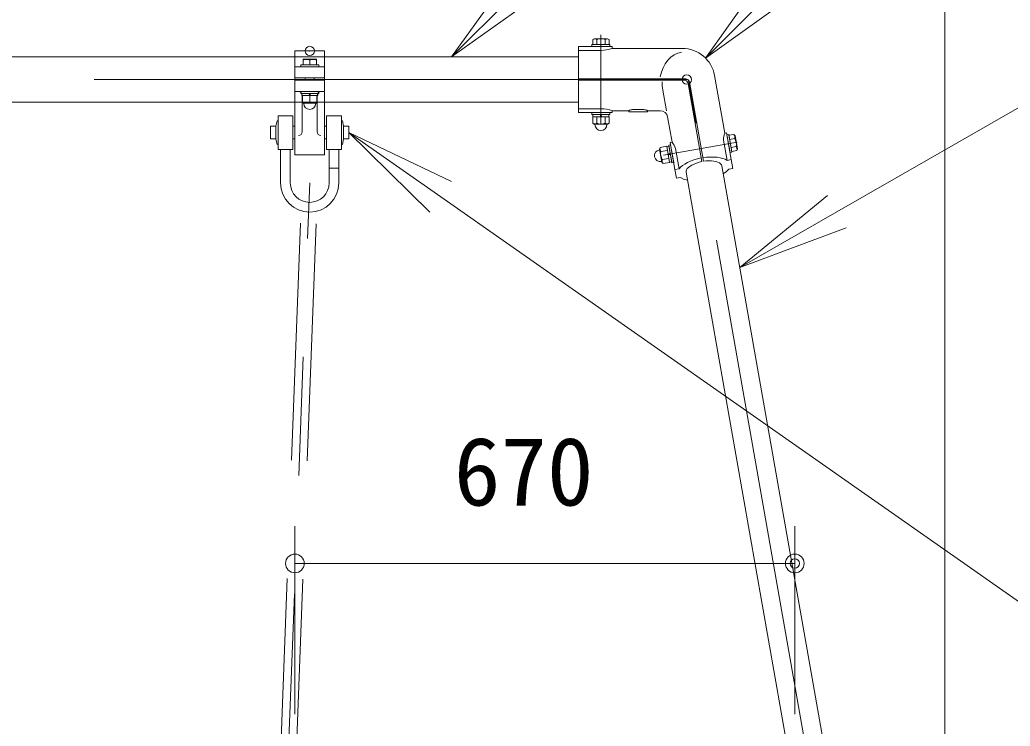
# Model space of a CAD drawing. Units: millimetres, scale not verified. Extents: x 0 to 420, y 0 to 297.
# Drawn here: x 144.48 to 171.01, y 94.95 to 113.87 of the extents above; entities that cross this region are included whole.
import ezdxf
from ezdxf.enums import TextEntityAlignment as Align

# ---------------------------------------------------------------- set-up
doc = ezdxf.new("R2010")
doc.units = ezdxf.units.MM
doc.header["$LTSCALE"] = 0.5
doc.header["$PDMODE"] = 32
doc.header["$PDSIZE"] = 0.25
doc.linetypes.add('USER1', pattern=[50.8, 31.75, -6.35, 6.35, -6.35])
doc.linetypes.add('USER2', pattern=[19.05, 12.7, -6.35])
doc.layers.add('LY_5', color=2, linetype='Continuous', lineweight=18)
doc.layers.add('LY_6', color=7, linetype='Continuous', lineweight=0)
doc.styles.add('ＭＳ ゴシック', font='')
doc.styles.get('ＭＳ ゴシック').set_extended_font_data('MS Gothic')

# ---------------------------------------------------------------- blocks, each defined once
blk = doc.blocks.new('-022-_DOTBLANK')
at = {"color": 7, "linetype": 'Continuous', "lineweight": 0}
blk.add_line((-0.5, 0), (-1, 0), dxfattribs=at)
blk.add_circle((0, 0), 0.5, dxfattribs=at)
blk = doc.blocks.new('-002-_U2')
at = {"color": 7, "linetype": 'Continuous', "lineweight": 0}
for p, q in [((-1, 0.1667), (0, 0)), ((0, 0), (-1, 0)), ((-1, -0.1667), (0, 0))]:
    blk.add_line(p, q, dxfattribs=at)

msp = doc.modelspace()

# ---------------------------------------------------------------- linework, layer by layer
at = {"layer": 'LY_5'}
for p, q in [((159.8306, 113.34), (159.87, 113.3627)), ((159.8306, 113.2027), (159.8306, 113.34)), ((160.23, 113.3627), (159.87, 113.3627)), ((159.9403, 113.2027), (159.9403, 113.34)), ((160.1597, 113.2027), (160.1597, 113.34)), ((160.2694, 113.34), (160.23, 113.3627)), ((160.2694, 113.2027), (160.2694, 113.34)), ((151.85, 113.0327), (151.85, 110.2477)), ((151.85, 113.0327), (152.65, 113.0327)), ((152.65, 113.0327), (152.65, 110.2477)), ((159.4504, 113.05), (160.05, 113.05)), ((159.81, 113.2027), (159.81, 113.1527)), ((160.29, 113.2027), (159.81, 113.2027)), ((160.29, 113.1527), (159.81, 113.1527)), ((160.2694, 113.2027), (159.8306, 113.2027)), ((160.29, 113.1527), (160.29, 113.2027)), ((152.07, 112.8027), (152.08, 112.8127)), ((152.07, 112.8027), (152.07, 112.6627)), ((152.42, 112.8127), (152.08, 112.8127)), ((152.25, 112.6627), (152.25, 112.79)), ((152.43, 112.8027), (152.42, 112.8127)), ((152.43, 112.8027), (152.43, 112.6627)), ((161.7733, 112.689), (161.8436, 112.7833)), ((161.8436, 112.7833), (161.9244, 112.863)), ((161.9244, 112.863), (162.014, 112.9264)), ((162.014, 112.9264), (162.1108, 112.9724)), ((162.1108, 112.9724), (162.2129, 113.0001)), ((151.85, 112.6127), (152.65, 112.6127)), ((152.01, 112.6127), (152.01, 112.6627)), ((152.01, 112.6627), (152.49, 112.6627)), ((152.01, 112.6127), (152.49, 112.6127)), ((152.43, 112.6627), (152.07, 112.6627)), ((152.49, 112.6627), (152.49, 112.6127)), ((161.6693, 112.4641), (161.7149, 112.5819)), ((161.7149, 112.5819), (161.7733, 112.689)), ((151.85, 112.3127), (152.65, 112.3127)), ((151.85, 112.2477), (152.65, 112.2477)), ((159.45, 112.2877), (162.3206, 112.2877)), ((159.45, 112.2477), (162.285, 112.2477)), ((161.6376, 112.3377), (161.6693, 112.4641)), ((161.6952, 112.095), (161.6905, 112.2077)), ((161.71, 111.9826), (161.6952, 112.095)), ((161.71, 111.9826), (161.8069, 111.4327)), ((162.3835, 112.1651), (162.7526, 110.0721)), ((162.4191, 112.2051), (162.7939, 110.0794)), ((151.85, 111.9477), (152.65, 111.9477)), ((152.01, 111.8977), (152.01, 111.9477)), ((152.01, 111.9477), (152.49, 111.9477)), ((152.01, 111.8977), (152.49, 111.8977)), ((152.035, 111.8977), (152.035, 111.8377)), ((152.035, 111.8977), (152.465, 111.8977)), ((152.035, 111.8377), (152.465, 111.8377)), ((152.05, 111.8477), (152.05, 110.8694)), ((152.06, 111.8377), (152.44, 111.8377)), ((152.06, 111.8377), (152.06, 111.6435)), ((152.2466, 111.8377), (152.2306, 111.8977)), ((152.25, 111.8377), (152.25, 111.6604)), ((152.2694, 111.8377), (152.2534, 111.8977)), ((152.44, 111.8377), (152.44, 111.6435)), ((152.45, 111.8477), (152.45, 110.8694)), ((152.465, 111.8977), (152.465, 111.8377)), ((152.49, 111.9477), (152.49, 111.8977)), ((152.06, 111.6435), (152.07, 111.6377)), ((152.07, 111.6377), (152.43, 111.6377)), ((152.09, 111.6277), (152.09, 111.6377)), ((152.41, 111.6277), (152.41, 111.6377)), ((152.44, 111.6435), (152.43, 111.6377)), ((159.4504, 111.4854), (160.05, 111.4854)), ((160.8, 111.4327), (160.8021, 111.4374)), ((160.8021, 111.4374), (160.8085, 111.4421)), ((160.8085, 111.4421), (160.819, 111.4466)), ((160.819, 111.4466), (160.8335, 111.4508)), ((160.8335, 111.4508), (160.8517, 111.4548)), ((160.8517, 111.4548), (160.8732, 111.4583)), ((160.8732, 111.4583), (160.8978, 111.4615)), ((160.8978, 111.4615), (160.925, 111.4641)), ((160.925, 111.4641), (160.9543, 111.4662)), ((160.9543, 111.4662), (160.9853, 111.4677)), ((160.9853, 111.4677), (161.0174, 111.4686)), ((161.0174, 111.4686), (161.05, 111.469)), ((161.05, 111.469), (161.0826, 111.4686)), ((161.0826, 111.4686), (161.1147, 111.4677)), ((161.1147, 111.4677), (161.1457, 111.4662)), ((161.1457, 111.4662), (161.175, 111.4641)), ((161.175, 111.4641), (161.2022, 111.4615)), ((161.2022, 111.4615), (161.2268, 111.4583)), ((161.2268, 111.4583), (161.2483, 111.4548)), ((161.2483, 111.4548), (161.2665, 111.4508)), ((161.2665, 111.4508), (161.281, 111.4466)), ((161.281, 111.4466), (161.2915, 111.4421)), ((161.2915, 111.4421), (161.2979, 111.4374)), ((161.2979, 111.4374), (161.3, 111.4327)), ((151.3448, 111.0173), (151.3755, 111.1647)), ((151.3755, 111.1647), (151.4, 111.1596)), ((151.4, 111.2977), (151.4, 110.3977)), ((151.4, 111.2977), (151.8, 111.2977)), ((151.8, 111.2977), (151.8, 110.3977)), ((152.7, 111.2977), (152.7, 110.3977)), ((153.1, 111.2977), (152.7, 111.2977)), ((153.1, 111.2977), (153.1, 110.3977)), ((153.1245, 111.1647), (153.1, 111.1596)), ((153.1552, 111.0173), (153.1245, 111.1647)), ((159.81, 111.3827), (159.81, 111.3327)), ((160.29, 111.3827), (159.81, 111.3827)), ((160.29, 111.3327), (159.81, 111.3327)), ((159.8306, 111.2727), (159.8306, 111.0954)), ((160.2694, 111.2727), (159.8306, 111.2727)), ((159.835, 111.3327), (159.835, 111.2727)), ((159.835, 111.3327), (160.265, 111.3327)), ((159.835, 111.2727), (160.265, 111.2727)), ((159.9403, 111.2727), (159.9403, 111.0954)), ((160.0467, 111.2727), (160.0306, 111.3327)), ((160.0694, 111.2727), (160.0533, 111.3327)), ((160.1597, 111.2727), (160.1597, 111.0954)), ((160.265, 111.3327), (160.265, 111.2727)), ((160.2694, 111.2727), (160.2694, 111.0954)), ((160.29, 111.3327), (160.29, 111.3827)), ((151.2, 111.0177), (151.2, 110.6777)), ((151.3448, 111.0177), (151.2, 111.0177)), ((151.3448, 111.0173), (151.3448, 110.6781)), ((151.4, 111.1596), (151.4, 110.5357)), ((151.85, 111.0177), (151.8, 111.0177)), ((152.7, 111.0177), (152.6498, 111.0177)), ((153.1, 111.1596), (153.1, 110.5357)), ((153.3, 111.0177), (153.1551, 111.0177)), ((153.1552, 111.0173), (153.1552, 110.6781)), ((153.3, 110.6777), (153.3, 111.0177)), ((159.8306, 111.0954), (159.87, 111.0727)), ((160.23, 111.0727), (159.87, 111.0727)), ((159.89, 111.0627), (159.89, 111.0727)), ((160.21, 111.0627), (160.21, 111.0727)), ((160.2694, 111.0954), (160.23, 111.0727)), ((151.2, 110.6777), (151.3448, 110.6777)), ((151.3448, 110.6781), (151.3755, 110.5306)), ((151.8, 110.6777), (151.85, 110.6777)), ((152.6498, 110.6777), (152.7, 110.6777)), ((153.1552, 110.6781), (153.1245, 110.5306)), ((153.1551, 110.6777), (153.3, 110.6777)), ((163.4336, 110.1041), (163.3379, 110.6467)), ((163.4752, 110.7941), (163.4259, 110.7854)), ((163.5093, 110.3127), (163.4259, 110.7854)), ((163.5585, 110.3213), (163.4752, 110.7941)), ((163.4788, 110.7738), (163.6139, 110.7976)), ((163.5549, 110.3416), (163.4788, 110.7738)), ((163.4978, 110.6657), (163.633, 110.6896)), ((163.6139, 110.7976), (163.6432, 110.7628)), ((163.7057, 110.4082), (163.6432, 110.7628)), ((151.3755, 110.5306), (151.4, 110.5357)), ((151.4, 110.3977), (151.8, 110.3977)), ((151.47, 110.3977), (151.47, 109.4977)), ((151.73, 110.3977), (151.73, 109.4977)), ((153.1, 110.3977), (152.7, 110.3977)), ((152.77, 110.3977), (152.77, 109.8177)), ((153.03, 110.3977), (153.03, 109.8177)), ((153.1245, 110.5306), (153.1, 110.5357)), ((161.616, 110.385), (161.6258, 110.3867)), ((161.6379, 110.4492), (161.6223, 110.4064)), ((161.6849, 110.0519), (161.6223, 110.4064)), ((161.8125, 110.48), (161.6379, 110.4492)), ((161.8315, 110.3719), (161.6569, 110.3411)), ((161.8887, 110.0478), (161.8125, 110.48)), ((161.8723, 110.486), (161.8132, 110.4756)), ((161.8132, 110.4756), (161.8879, 110.0522)), ((161.9172, 110.5193), (161.868, 110.5107)), ((161.9513, 110.038), (161.868, 110.5107)), ((161.8723, 110.486), (161.947, 110.0626)), ((162.0006, 110.0466), (161.9172, 110.5193)), ((162.143, 109.8765), (162.0473, 110.4192)), ((163.5359, 110.4497), (163.6711, 110.4735)), ((163.5549, 110.3416), (163.6901, 110.3655)), ((163.6901, 110.3655), (163.7057, 110.4082)), ((151.85, 110.2477), (152.65, 110.2477)), ((161.8696, 110.1559), (161.695, 110.1251)), ((161.85, 110.2672), (161.9063, 110.2934)), ((161.8539, 110.2448), (161.9102, 110.271)), ((163.5093, 110.3127), (163.5585, 110.3213)), ((152.77, 109.8977), (153.03, 109.8977)), ((161.6715, 110.0699), (161.6814, 110.0716)), ((161.7141, 110.0171), (161.6849, 110.0519)), ((161.8887, 110.0478), (161.7141, 110.0171)), ((161.947, 110.0626), (161.8879, 110.0522)), ((161.9513, 110.038), (162.0006, 110.0466)), ((162.3306, 109.8194), (162.3418, 109.8511)), ((162.3418, 109.8511), (162.3636, 109.8834)), ((162.3636, 109.8834), (162.3957, 109.9156)), ((162.3957, 109.9156), (162.4374, 109.9471)), ((162.4374, 109.9471), (162.4877, 109.9773)), ((162.4877, 109.9773), (162.5457, 110.0054)), ((162.5457, 110.0054), (162.6101, 110.031)), ((162.6101, 110.031), (162.6795, 110.0533)), ((162.6795, 110.0533), (162.7526, 110.0721)), ((162.7939, 110.0794), (162.869, 110.0868)), ((162.869, 110.0868), (162.9419, 110.0895)), ((162.9419, 110.0895), (163.0111, 110.0875)), ((163.0111, 110.0875), (163.0752, 110.0809)), ((163.0752, 110.0809), (163.1328, 110.0698)), ((163.1328, 110.0698), (163.1827, 110.0544)), ((163.1827, 110.0544), (163.2239, 110.0351)), ((163.2239, 110.0351), (163.2555, 110.0122)), ((163.2555, 110.0122), (163.2769, 109.9862)), ((163.2769, 109.9862), (163.2875, 109.9578)), ((152.77, 109.4977), (152.77, 109.8177)), ((153.03, 109.4977), (153.03, 109.8177)), ((162.3303, 109.789), (162.3306, 109.8194))]:
    msp.add_line(p, q, dxfattribs=at)
at = {"layer": 'LY_5', "color": 7, "linetype": 'USER1', "lineweight": 0}
for p, q in [((160.05, 113.4677), (160.05, 111.0677)), ((162.35, 112.2677), (106.25, 112.2677)), ((170.3119, 67.3218), (162.3933, 112.2303)), ((163.6983, 110.5885), (161.7286, 110.2412)), ((151.2455, 82.6298), (152.25, 109.4977))]:
    msp.add_line(p, q, dxfattribs=at)
at = {"layer": 'LY_5', "color": 7, "lineweight": 0}
for p, q in [((159.45, 113.1027), (159.45, 113.1527)), ((159.45, 113.1527), (160.35, 113.1527)), ((159.45, 113.1027), (159.45, 112.2877)), ((160.3496, 113.1027), (162.2281, 113.1027)), ((160.35, 113.1027), (160.35, 113.1527)), ((151.85, 112.8727), (142.85, 112.8727)), ((159.45, 112.8727), (152.65, 112.8727)), ((159.45, 112.2477), (159.45, 111.4327)), ((163.0948, 112.3755), (163.3663, 110.8358)), ((151.85, 111.6627), (142.85, 111.6627)), ((159.45, 111.6627), (152.65, 111.6627)), ((159.45, 111.4327), (159.45, 111.3827)), ((160.3496, 111.4327), (160.8, 111.4327)), ((160.35, 111.4327), (160.35, 111.3827)), ((160.8, 111.4027), (160.8, 111.4327)), ((161.3, 111.4327), (161.6391, 111.4327)), ((161.3, 111.4027), (161.3, 111.4327)), ((159.45, 111.3827), (160.35, 111.3827)), ((161.3, 111.4027), (160.8, 111.4027)), ((161.8361, 111.2674), (161.956, 110.5871)), ((163.3663, 110.8358), (163.4155, 110.8445)), ((163.5427, 110.1233), (163.4155, 110.8445)), ((161.956, 110.5871), (161.9068, 110.5784)), ((162.0339, 109.8573), (161.9068, 110.5784)), ((162.4526, 110.0818), (162.5419, 110.1147)), ((162.5419, 110.1147), (162.6369, 110.1433)), ((162.6369, 110.1433), (162.7358, 110.1671)), ((162.7772, 110.1744), (162.8783, 110.1859)), ((162.8783, 110.1859), (162.9773, 110.1915)), ((162.9773, 110.1915), (163.0725, 110.1912)), ((163.0725, 110.1912), (163.1621, 110.1849)), ((163.1621, 110.1849), (163.2444, 110.1727)), ((163.2444, 110.1727), (163.3179, 110.155)), ((163.3179, 110.155), (163.3814, 110.132)), ((163.3814, 110.132), (163.4336, 110.1041)), ((163.4336, 110.1041), (163.5427, 110.1233)), ((163.5839, 109.8895), (163.5427, 110.1233)), ((162.143, 109.8765), (162.0339, 109.8573)), ((162.0752, 109.6234), (162.0339, 109.8573)), ((162.143, 109.8765), (162.1825, 109.9206)), ((162.1825, 109.9206), (162.2343, 109.9639)), ((162.2343, 109.9639), (162.2974, 110.0058)), ((162.2974, 110.0058), (162.3706, 110.0453)), ((162.3706, 110.0453), (162.4526, 110.0818)), ((170.7635, 67.5595), (163.2875, 109.9578)), ((163.4748, 109.8702), (163.4127, 109.8059)), ((163.4748, 109.8702), (163.5839, 109.8895)), ((162.1843, 109.6427), (162.0752, 109.6234)), ((162.2646, 109.6034), (162.1843, 109.6427)), ((162.368, 109.5751), (162.2646, 109.6034)), ((169.8063, 67.3907), (162.3303, 109.789)), ((163.4127, 109.8059), (163.3253, 109.7439))]:
    msp.add_line(p, q, dxfattribs=at)
at = {"layer": 'LY_5', "color": 7, "linetype": 'USER2', "lineweight": 0}
for p, q in [((151.85, 112.8727), (152.65, 112.8727)), ((152.13, 112.3127), (152.13, 112.2477)), ((152.37, 112.3127), (152.37, 112.2477)), ((151.85, 111.6627), (152.65, 111.6627)), ((151.0506, 83.0374), (152.0401, 109.5055)), ((151.4703, 83.0217), (152.4599, 109.4898))]:
    msp.add_line(p, q, dxfattribs=at)
at = {"layer": 'LY_5'}
for centre, radius, start, end in [((159.8855, 113.245), 0.1097, 60.00001, 119.99999), ((160.05, 113.0868), 0.2759, 66.57346, 113.42654), ((160.2145, 113.245), 0.1097, 60.00001, 119.99999), ((160.0489, 113.9364), 0.8864, 270.07279, 289.85948), ((152.16, 112.5605), 0.2465, 68.58229, 111.41755), ((152.34, 112.5605), 0.2465, 68.58243, 111.41757), ((162.285, 112.1477), 0.1, 10, 90), ((162.3206, 112.1877), 0.1, 10, 90), ((151.95, 111.8477), 0.1, 0, 90), ((152.55, 111.8477), 0.1, 90, 180), ((152.155, 111.9179), 0.2744, 249.74445, 290.25555), ((152.25, 111.6277), 0.16, 180, 0), ((152.345, 111.9179), 0.2744, 249.74445, 290.25555), ((160.0489, 110.599), 0.8864, 70.14052, 89.92721), ((159.8855, 111.1904), 0.1097, 240.00001, 299.99999), ((160.05, 111.0627), 0.16, 180, 0), ((160.05, 111.3486), 0.2759, 246.57346, 293.42654), ((160.2145, 111.1904), 0.1097, 240.00001, 299.99999), ((151.95, 110.8694), 0.1, 270, 0), ((152.55, 110.8694), 0.1, 180, 270), ((163.6849, 110.6913), 0.3499, 155.61012, 187.32058), ((163.5299, 110.7271), 0.1097, 340.00001, 39.99999), ((163.4027, 110.5376), 0.2759, 346.57346, 33.42654), ((161.6437, 110.2274), 0.16, 100, 280), ((161.741, 110.4117), 0.1097, 160.00001, 219.99999), ((161.706, 110.3424), 0.3499, 12.67942, 44.38988), ((163.587, 110.403), 0.1097, 340.00001, 39.99999), ((161.9253, 110.2771), 0.2759, 166.57346, 213.42654), ((161.7981, 110.0876), 0.1097, 160.00001, 219.99999), ((152.25, 109.4977), 0.78, 180, 0), ((152.25, 109.4977), 0.52, 180, 0)]:
    msp.add_arc(centre, radius, start, end, dxfattribs=at)
at = {"layer": 'LY_5', "color": 7, "lineweight": 0}
for centre, radius in [((162.2281, 112.2227), 0.88), ((161.6391, 111.2327), 0.2)]:
    msp.add_arc(centre, radius, 10, 90, dxfattribs=at)
at = {"layer": 'LY_6'}
for p, q in [((169.2635, 75.2677), (169.2635, 144.3627)), ((166.3709, 108.7259), (171.2635, 111.528)), ((155.7575, 109.127), (171.2635, 98.2695)), ((151.8534, 95.2677), (151.8534, 100.3087)), ((165.2435, 95.2677), (165.2435, 100.3087)), ((151.8534, 99.3087), (165.2435, 99.3087))]:
    msp.add_line(p, q, dxfattribs=at)
for p in [(152.25, 113.0327), (152.25, 113.0327), (162.35, 112.2677), (162.35, 112.2677), (165.2435, 99.3087)]:
    msp.add_point(p, dxfattribs=at)

# ---------------------------------------------------------------- block references
for name, p, xscale, yscale, rotation in [('-002-_U2', (156.05, 112.8727), 3, 3, 225), ('-002-_U2', (162.8504, 112.8449), 3, 3, 225), ('-002-_U2', (153.3, 110.8477), 3, 3, 145), ('-002-_U2', (163.7676, 107.235), 3, 3, 209.80045), ('-022-_DOTBLANK', (151.8534, 99.3087), 0.5, 0.5, 180)]:
    msp.add_blockref(name, p, dxfattribs=dict(at, xscale=xscale, yscale=yscale, rotation=rotation))
at = {"layer": 'LY_6', "xscale": 0.5, "yscale": 0.5}
msp.add_blockref('-022-_DOTBLANK', (165.2435, 99.3087), dxfattribs=at)

# ---------------------------------------------------------------- texts
at = {"layer": 'LY_6', "style": 'ＭＳ ゴシック'}
msp.add_text('670', height=1.833, dxfattribs=at).set_placement((156.1114, 100.3087), align=Align.BOTTOM_LEFT)

doc.saveas('drawing.dxf')
